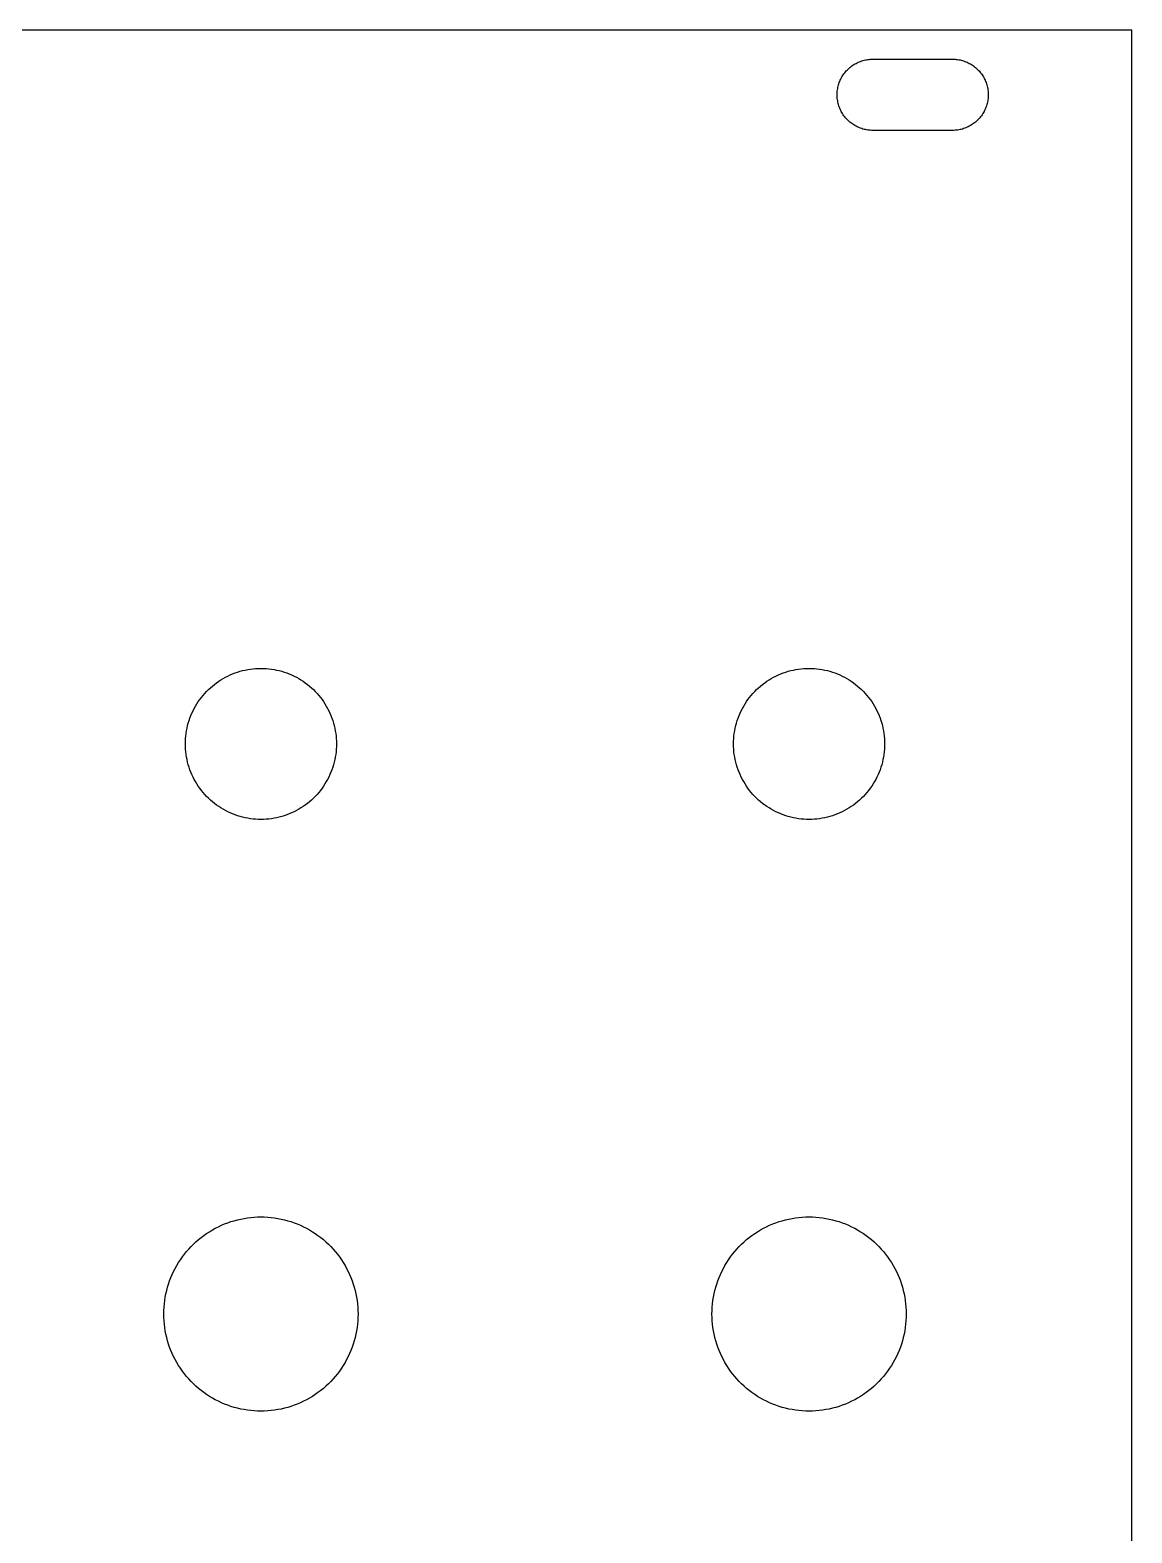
# Model space of a CAD drawing. Header units: metres. Extents: x 0 to 213, y 0 to 128.
# Drawn here: x 162.3 to 213.4, y 58.9 to 128.5 of the extents above; entities that cross this region are included whole.
import ezdxf

# ---------------------------------------------------------------- set-up
doc = ezdxf.new("R2010")
doc.units = ezdxf.units.M

msp = doc.modelspace()

# ---------------------------------------------------------------- linework, layer by layer
for p, q in [((213.36, 128.5), (0, 128.5)), ((213.36, 0), (213.36, 128.5)), ((200.246, 126.726), (200.289, 126.764)), ((200.289, 126.764), (200.334, 126.8)), ((200.334, 126.8), (200.38, 126.835)), ((200.38, 126.835), (200.427, 126.868)), ((200.427, 126.868), (200.476, 126.899)), ((200.476, 126.899), (200.525, 126.929)), ((200.525, 126.929), (200.575, 126.957)), ((200.575, 126.957), (200.627, 126.983)), ((200.627, 126.983), (200.679, 127.007)), ((200.679, 127.007), (200.732, 127.03)), ((200.732, 127.03), (200.786, 127.05)), ((200.786, 127.05), (200.84, 127.069)), ((200.84, 127.069), (200.895, 127.086)), ((200.895, 127.086), (200.951, 127.101)), ((200.951, 127.101), (201.007, 127.114)), ((201.007, 127.114), (201.063, 127.125)), ((201.063, 127.125), (201.12, 127.134)), ((201.12, 127.134), (201.178, 127.141)), ((201.178, 127.141), (201.235, 127.146)), ((201.235, 127.146), (201.292, 127.149)), ((201.292, 127.149), (201.35, 127.15)), ((201.35, 127.15), (205.05, 127.15)), ((205.05, 127.15), (205.108, 127.149)), ((205.108, 127.149), (205.165, 127.146)), ((205.165, 127.146), (205.222, 127.141)), ((205.222, 127.141), (205.28, 127.134)), ((205.28, 127.134), (205.337, 127.125)), ((205.337, 127.125), (205.393, 127.114)), ((205.393, 127.114), (205.449, 127.101)), ((205.449, 127.101), (205.505, 127.086)), ((205.505, 127.086), (205.56, 127.069)), ((205.56, 127.069), (205.614, 127.05)), ((205.614, 127.05), (205.668, 127.03)), ((205.668, 127.03), (205.721, 127.007)), ((205.721, 127.007), (205.773, 126.983)), ((205.773, 126.983), (205.825, 126.957)), ((205.825, 126.957), (205.875, 126.929)), ((205.875, 126.929), (205.924, 126.899)), ((205.924, 126.899), (205.973, 126.868)), ((205.973, 126.868), (206.02, 126.835)), ((206.02, 126.835), (206.066, 126.8)), ((206.066, 126.8), (206.111, 126.764)), ((206.111, 126.764), (206.154, 126.726)), ((199.781, 126.01), (199.8, 126.064)), ((199.8, 126.064), (199.82, 126.118)), ((199.82, 126.118), (199.843, 126.171)), ((199.843, 126.171), (199.867, 126.223)), ((199.867, 126.223), (199.893, 126.275)), ((199.893, 126.275), (199.921, 126.325)), ((199.921, 126.325), (199.951, 126.374)), ((199.951, 126.374), (199.982, 126.423)), ((199.982, 126.423), (200.015, 126.47)), ((200.015, 126.47), (200.05, 126.516)), ((200.05, 126.516), (200.086, 126.561)), ((200.086, 126.561), (200.124, 126.604)), ((200.124, 126.604), (200.163, 126.646)), ((200.163, 126.646), (200.204, 126.687)), ((200.204, 126.687), (200.246, 126.726)), ((206.154, 126.726), (206.196, 126.687)), ((206.196, 126.687), (206.237, 126.646)), ((206.237, 126.646), (206.276, 126.604)), ((206.276, 126.604), (206.314, 126.561)), ((206.314, 126.561), (206.35, 126.516)), ((206.35, 126.516), (206.385, 126.47)), ((206.385, 126.47), (206.418, 126.423)), ((206.418, 126.423), (206.449, 126.374)), ((206.449, 126.374), (206.479, 126.325)), ((206.479, 126.325), (206.507, 126.275)), ((206.507, 126.275), (206.533, 126.223)), ((206.533, 126.223), (206.557, 126.171)), ((206.557, 126.171), (206.58, 126.118)), ((206.58, 126.118), (206.6, 126.064)), ((206.6, 126.064), (206.619, 126.01)), ((199.7, 125.5), (199.701, 125.558)), ((199.701, 125.442), (199.7, 125.5)), ((199.701, 125.558), (199.704, 125.615)), ((199.704, 125.385), (199.701, 125.442)), ((199.704, 125.615), (199.709, 125.672)), ((199.709, 125.328), (199.704, 125.385)), ((199.709, 125.672), (199.716, 125.73)), ((199.716, 125.73), (199.725, 125.787)), ((199.725, 125.787), (199.736, 125.843)), ((199.736, 125.843), (199.749, 125.899)), ((199.749, 125.899), (199.764, 125.955)), ((199.764, 125.955), (199.781, 126.01)), ((206.619, 126.01), (206.636, 125.955)), ((206.636, 125.955), (206.651, 125.899)), ((206.651, 125.899), (206.664, 125.843)), ((206.664, 125.843), (206.675, 125.787)), ((206.675, 125.787), (206.684, 125.73)), ((206.684, 125.73), (206.691, 125.672)), ((206.691, 125.672), (206.696, 125.615)), ((206.696, 125.385), (206.691, 125.328)), ((206.696, 125.615), (206.699, 125.558)), ((206.699, 125.442), (206.696, 125.385)), ((206.699, 125.558), (206.7, 125.5)), ((206.7, 125.5), (206.699, 125.442)), ((199.716, 125.27), (199.709, 125.328)), ((199.725, 125.213), (199.716, 125.27)), ((199.736, 125.157), (199.725, 125.213)), ((199.749, 125.101), (199.736, 125.157)), ((199.764, 125.045), (199.749, 125.101)), ((199.781, 124.99), (199.764, 125.045)), ((199.8, 124.936), (199.781, 124.99)), ((199.82, 124.882), (199.8, 124.936)), ((199.843, 124.829), (199.82, 124.882)), ((199.867, 124.777), (199.843, 124.829)), ((199.893, 124.725), (199.867, 124.777)), ((199.921, 124.675), (199.893, 124.725)), ((199.951, 124.626), (199.921, 124.675)), ((206.479, 124.675), (206.449, 124.626)), ((206.507, 124.725), (206.479, 124.675)), ((206.533, 124.777), (206.507, 124.725)), ((206.557, 124.829), (206.533, 124.777)), ((206.58, 124.882), (206.557, 124.829)), ((206.6, 124.936), (206.58, 124.882)), ((206.619, 124.99), (206.6, 124.936)), ((206.636, 125.045), (206.619, 124.99)), ((206.651, 125.101), (206.636, 125.045)), ((206.664, 125.157), (206.651, 125.101)), ((206.675, 125.213), (206.664, 125.157)), ((206.684, 125.27), (206.675, 125.213)), ((206.691, 125.328), (206.684, 125.27)), ((199.982, 124.577), (199.951, 124.626)), ((200.015, 124.53), (199.982, 124.577)), ((200.05, 124.484), (200.015, 124.53)), ((200.086, 124.439), (200.05, 124.484)), ((200.124, 124.396), (200.086, 124.439)), ((200.163, 124.354), (200.124, 124.396)), ((200.204, 124.313), (200.163, 124.354)), ((200.246, 124.274), (200.204, 124.313)), ((200.289, 124.236), (200.246, 124.274)), ((200.334, 124.2), (200.289, 124.236)), ((200.38, 124.165), (200.334, 124.2)), ((200.427, 124.132), (200.38, 124.165)), ((200.476, 124.101), (200.427, 124.132)), ((200.525, 124.071), (200.476, 124.101)), ((200.575, 124.043), (200.525, 124.071)), ((200.627, 124.017), (200.575, 124.043)), ((200.679, 123.993), (200.627, 124.017)), ((200.732, 123.97), (200.679, 123.993)), ((200.786, 123.95), (200.732, 123.97)), ((205.668, 123.97), (205.614, 123.95)), ((205.721, 123.993), (205.668, 123.97)), ((205.773, 124.017), (205.721, 123.993)), ((205.825, 124.043), (205.773, 124.017)), ((205.875, 124.071), (205.825, 124.043)), ((205.924, 124.101), (205.875, 124.071)), ((205.973, 124.132), (205.924, 124.101)), ((206.02, 124.165), (205.973, 124.132)), ((206.066, 124.2), (206.02, 124.165)), ((206.111, 124.236), (206.066, 124.2)), ((206.154, 124.274), (206.111, 124.236)), ((206.196, 124.313), (206.154, 124.274)), ((206.237, 124.354), (206.196, 124.313)), ((206.276, 124.396), (206.237, 124.354)), ((206.314, 124.439), (206.276, 124.396)), ((206.35, 124.484), (206.314, 124.439)), ((206.385, 124.53), (206.35, 124.484)), ((206.418, 124.577), (206.385, 124.53)), ((206.449, 124.626), (206.418, 124.577)), ((200.84, 123.931), (200.786, 123.95)), ((200.895, 123.914), (200.84, 123.931)), ((200.951, 123.899), (200.895, 123.914)), ((201.007, 123.886), (200.951, 123.899)), ((201.063, 123.875), (201.007, 123.886)), ((201.12, 123.866), (201.063, 123.875)), ((201.178, 123.859), (201.12, 123.866)), ((201.235, 123.854), (201.178, 123.859)), ((201.292, 123.851), (201.235, 123.854)), ((201.35, 123.85), (201.292, 123.851)), ((205.05, 123.85), (201.35, 123.85)), ((205.108, 123.851), (205.05, 123.85)), ((205.165, 123.854), (205.108, 123.851)), ((205.222, 123.859), (205.165, 123.854)), ((205.28, 123.866), (205.222, 123.859)), ((205.337, 123.875), (205.28, 123.866)), ((205.393, 123.886), (205.337, 123.875)), ((205.449, 123.899), (205.393, 123.886)), ((205.505, 123.914), (205.449, 123.899)), ((205.56, 123.931), (205.505, 123.914)), ((205.614, 123.95), (205.56, 123.931)), ((172.513, 98.8859), (172.634, 98.9008)), ((172.634, 98.9008), (172.756, 98.9115)), ((172.756, 98.9115), (172.878, 98.9179)), ((172.878, 98.9179), (173, 98.92)), ((173, 98.92), (173.122, 98.9179)), ((173.122, 98.9179), (173.244, 98.9115)), ((173.244, 98.9115), (173.366, 98.9008)), ((173.366, 98.9008), (173.487, 98.8859)), ((197.913, 98.8859), (198.034, 98.9008)), ((198.034, 98.9008), (198.156, 98.9115)), ((198.156, 98.9115), (198.278, 98.9179)), ((198.278, 98.9179), (198.4, 98.92)), ((198.4, 98.92), (198.522, 98.9179)), ((198.522, 98.9179), (198.644, 98.9115)), ((198.644, 98.9115), (198.766, 98.9008)), ((198.766, 98.9008), (198.887, 98.8859)), ((170.845, 98.178), (170.943, 98.2516)), ((170.943, 98.2516), (171.043, 98.3216)), ((171.043, 98.3216), (171.145, 98.3882)), ((171.145, 98.3882), (171.25, 98.4511)), ((171.25, 98.4511), (171.357, 98.5103)), ((171.357, 98.5103), (171.466, 98.5658)), ((171.466, 98.5658), (171.576, 98.6174)), ((171.576, 98.6174), (171.689, 98.6651)), ((171.689, 98.6651), (171.803, 98.7089)), ((171.803, 98.7089), (171.918, 98.7487)), ((171.918, 98.7487), (172.035, 98.7844)), ((172.035, 98.7844), (172.153, 98.816)), ((172.153, 98.816), (172.272, 98.8435)), ((172.272, 98.8435), (172.392, 98.8668)), ((172.392, 98.8668), (172.513, 98.8859)), ((173.487, 98.8859), (173.608, 98.8668)), ((173.608, 98.8668), (173.728, 98.8435)), ((173.728, 98.8435), (173.847, 98.816)), ((173.847, 98.816), (173.965, 98.7844)), ((173.965, 98.7844), (174.082, 98.7487)), ((174.082, 98.7487), (174.197, 98.7089)), ((174.197, 98.7089), (174.311, 98.6651)), ((174.311, 98.6651), (174.424, 98.6174)), ((174.424, 98.6174), (174.534, 98.5658)), ((174.534, 98.5658), (174.643, 98.5103)), ((174.643, 98.5103), (174.75, 98.4511)), ((174.75, 98.4511), (174.855, 98.3882)), ((174.855, 98.3882), (174.957, 98.3216)), ((174.957, 98.3216), (175.057, 98.2516)), ((175.057, 98.2516), (175.155, 98.178)), ((196.245, 98.178), (196.343, 98.2516)), ((196.343, 98.2516), (196.443, 98.3216)), ((196.443, 98.3216), (196.545, 98.3882)), ((196.545, 98.3882), (196.65, 98.4511)), ((196.65, 98.4511), (196.757, 98.5103)), ((196.757, 98.5103), (196.866, 98.5658)), ((196.866, 98.5658), (196.976, 98.6174)), ((196.976, 98.6174), (197.089, 98.6651)), ((197.089, 98.6651), (197.203, 98.7089)), ((197.203, 98.7089), (197.318, 98.7487)), ((197.318, 98.7487), (197.435, 98.7844)), ((197.435, 98.7844), (197.553, 98.816)), ((197.553, 98.816), (197.672, 98.8435)), ((197.672, 98.8435), (197.792, 98.8668)), ((197.792, 98.8668), (197.913, 98.8859)), ((198.887, 98.8859), (199.008, 98.8668)), ((199.008, 98.8668), (199.128, 98.8435)), ((199.128, 98.8435), (199.247, 98.816)), ((199.247, 98.816), (199.365, 98.7844)), ((199.365, 98.7844), (199.482, 98.7487)), ((199.482, 98.7487), (199.597, 98.7089)), ((199.597, 98.7089), (199.711, 98.6651)), ((199.711, 98.6651), (199.824, 98.6174)), ((199.824, 98.6174), (199.934, 98.5658)), ((199.934, 98.5658), (200.043, 98.5103)), ((200.043, 98.5103), (200.15, 98.4511)), ((200.15, 98.4511), (200.255, 98.3882)), ((200.255, 98.3882), (200.357, 98.3216)), ((200.357, 98.3216), (200.457, 98.2516)), ((200.457, 98.2516), (200.555, 98.178)), ((170.168, 97.4772), (170.242, 97.5748)), ((170.242, 97.5748), (170.319, 97.6698)), ((170.319, 97.6698), (170.399, 97.7619)), ((170.399, 97.7619), (170.482, 97.8513)), ((170.482, 97.8513), (170.569, 97.9377)), ((170.569, 97.9377), (170.658, 98.021)), ((170.658, 98.021), (170.75, 98.1012)), ((170.75, 98.1012), (170.845, 98.178)), ((175.155, 98.178), (175.25, 98.1012)), ((175.25, 98.1012), (175.342, 98.021)), ((175.342, 98.021), (175.431, 97.9377)), ((175.431, 97.9377), (175.518, 97.8513)), ((175.518, 97.8513), (175.601, 97.7619)), ((175.601, 97.7619), (175.681, 97.6698)), ((175.681, 97.6698), (175.758, 97.5748)), ((175.758, 97.5748), (175.832, 97.4772)), ((195.568, 97.4772), (195.642, 97.5748)), ((195.642, 97.5748), (195.719, 97.6698)), ((195.719, 97.6698), (195.799, 97.7619)), ((195.799, 97.7619), (195.882, 97.8513)), ((195.882, 97.8513), (195.969, 97.9377)), ((195.969, 97.9377), (196.058, 98.021)), ((196.058, 98.021), (196.15, 98.1012)), ((196.15, 98.1012), (196.245, 98.178)), ((200.555, 98.178), (200.65, 98.1012)), ((200.65, 98.1012), (200.742, 98.021)), ((200.742, 98.021), (200.831, 97.9377)), ((200.831, 97.9377), (200.918, 97.8513)), ((200.918, 97.8513), (201.001, 97.7619)), ((201.001, 97.7619), (201.081, 97.6698)), ((201.081, 97.6698), (201.158, 97.5748)), ((201.158, 97.5748), (201.232, 97.4772)), ((169.755, 96.7311), (169.803, 96.8436)), ((169.803, 96.8436), (169.854, 96.9543)), ((169.854, 96.9543), (169.91, 97.0631)), ((169.91, 97.0631), (169.969, 97.17)), ((169.969, 97.17), (170.032, 97.2747)), ((170.032, 97.2747), (170.098, 97.3772)), ((170.098, 97.3772), (170.168, 97.4772)), ((175.832, 97.4772), (175.902, 97.3772)), ((175.902, 97.3772), (175.968, 97.2747)), ((175.968, 97.2747), (176.031, 97.17)), ((176.031, 97.17), (176.09, 97.0631)), ((176.09, 97.0631), (176.146, 96.9543)), ((176.146, 96.9543), (176.197, 96.8436)), ((176.197, 96.8436), (176.245, 96.7311)), ((195.155, 96.7311), (195.203, 96.8436)), ((195.203, 96.8436), (195.254, 96.9543)), ((195.254, 96.9543), (195.31, 97.0631)), ((195.31, 97.0631), (195.369, 97.17)), ((195.369, 97.17), (195.432, 97.2747)), ((195.432, 97.2747), (195.498, 97.3772)), ((195.498, 97.3772), (195.568, 97.4772)), ((201.232, 97.4772), (201.302, 97.3772)), ((201.302, 97.3772), (201.368, 97.2747)), ((201.368, 97.2747), (201.431, 97.17)), ((201.431, 97.17), (201.49, 97.0631)), ((201.49, 97.0631), (201.546, 96.9543)), ((201.546, 96.9543), (201.597, 96.8436)), ((201.597, 96.8436), (201.645, 96.7311)), ((169.553, 96.0278), (169.576, 96.1477)), ((169.576, 96.1477), (169.604, 96.2667)), ((169.604, 96.2667), (169.636, 96.3847)), ((169.636, 96.3847), (169.671, 96.5016)), ((169.671, 96.5016), (169.711, 96.6171)), ((169.711, 96.6171), (169.755, 96.7311)), ((176.245, 96.7311), (176.289, 96.6171)), ((176.289, 96.6171), (176.329, 96.5016)), ((176.329, 96.5016), (176.364, 96.3847)), ((176.364, 96.3847), (176.396, 96.2667)), ((176.396, 96.2667), (176.424, 96.1477)), ((176.424, 96.1477), (176.447, 96.0278)), ((194.953, 96.0278), (194.976, 96.1477)), ((194.976, 96.1477), (195.004, 96.2667)), ((195.004, 96.2667), (195.036, 96.3847)), ((195.036, 96.3847), (195.071, 96.5016)), ((195.071, 96.5016), (195.111, 96.6171)), ((195.111, 96.6171), (195.155, 96.7311)), ((201.645, 96.7311), (201.689, 96.6171)), ((201.689, 96.6171), (201.729, 96.5016)), ((201.729, 96.5016), (201.764, 96.3847)), ((201.764, 96.3847), (201.796, 96.2667)), ((201.796, 96.2667), (201.824, 96.1477)), ((201.824, 96.1477), (201.847, 96.0278)), ((169.5, 95.42), (169.502, 95.5421)), ((169.502, 95.2979), (169.5, 95.42)), ((169.502, 95.5421), (169.509, 95.6641)), ((169.509, 95.6641), (169.519, 95.7858)), ((169.519, 95.7858), (169.534, 95.9071)), ((169.534, 95.9071), (169.553, 96.0278)), ((176.447, 96.0278), (176.466, 95.9071)), ((176.466, 95.9071), (176.481, 95.7858)), ((176.481, 95.7858), (176.491, 95.6641)), ((176.491, 95.6641), (176.498, 95.5421)), ((176.498, 95.5421), (176.5, 95.42)), ((176.5, 95.42), (176.498, 95.2979)), ((194.9, 95.42), (194.902, 95.5421)), ((194.902, 95.2979), (194.9, 95.42)), ((194.902, 95.5421), (194.909, 95.6641)), ((194.909, 95.6641), (194.919, 95.7858)), ((194.919, 95.7858), (194.934, 95.9071)), ((194.934, 95.9071), (194.953, 96.0278)), ((201.847, 96.0278), (201.866, 95.9071)), ((201.866, 95.9071), (201.881, 95.7858)), ((201.881, 95.7858), (201.891, 95.6641)), ((201.891, 95.6641), (201.898, 95.5421)), ((201.898, 95.5421), (201.9, 95.42)), ((201.9, 95.42), (201.898, 95.2979)), ((169.509, 95.1758), (169.502, 95.2979)), ((169.519, 95.0542), (169.509, 95.1758)), ((169.534, 94.9329), (169.519, 95.0542)), ((169.553, 94.8122), (169.534, 94.9329)), ((169.576, 94.6923), (169.553, 94.8122)), ((176.447, 94.8122), (176.424, 94.6923)), ((176.466, 94.9329), (176.447, 94.8122)), ((176.481, 95.0542), (176.466, 94.9329)), ((176.491, 95.1758), (176.481, 95.0542)), ((176.498, 95.2979), (176.491, 95.1758)), ((194.909, 95.1758), (194.902, 95.2979)), ((194.919, 95.0542), (194.909, 95.1758)), ((194.934, 94.9329), (194.919, 95.0542)), ((194.953, 94.8122), (194.934, 94.9329)), ((194.976, 94.6923), (194.953, 94.8122)), ((201.847, 94.8122), (201.824, 94.6923)), ((201.866, 94.9329), (201.847, 94.8122)), ((201.881, 95.0542), (201.866, 94.9329)), ((201.891, 95.1758), (201.881, 95.0542)), ((201.898, 95.2979), (201.891, 95.1758)), ((169.604, 94.5733), (169.576, 94.6923)), ((169.636, 94.4553), (169.604, 94.5733)), ((169.671, 94.3384), (169.636, 94.4553)), ((169.711, 94.2229), (169.671, 94.3384)), ((169.755, 94.1089), (169.711, 94.2229)), ((169.803, 93.9964), (169.755, 94.1089)), ((176.245, 94.1089), (176.197, 93.9964)), ((176.289, 94.2229), (176.245, 94.1089)), ((176.329, 94.3384), (176.289, 94.2229)), ((176.364, 94.4553), (176.329, 94.3384)), ((176.396, 94.5733), (176.364, 94.4553)), ((176.424, 94.6923), (176.396, 94.5733)), ((195.004, 94.5733), (194.976, 94.6923)), ((195.036, 94.4553), (195.004, 94.5733)), ((195.071, 94.3384), (195.036, 94.4553)), ((195.111, 94.2229), (195.071, 94.3384)), ((195.155, 94.1089), (195.111, 94.2229)), ((195.203, 93.9964), (195.155, 94.1089)), ((201.645, 94.1089), (201.597, 93.9964)), ((201.689, 94.2229), (201.645, 94.1089)), ((201.729, 94.3384), (201.689, 94.2229)), ((201.764, 94.4553), (201.729, 94.3384)), ((201.796, 94.5733), (201.764, 94.4553)), ((201.824, 94.6923), (201.796, 94.5733)), ((169.854, 93.8857), (169.803, 93.9964)), ((169.91, 93.7768), (169.854, 93.8857)), ((169.969, 93.67), (169.91, 93.7768)), ((170.032, 93.5653), (169.969, 93.67)), ((170.098, 93.4628), (170.032, 93.5653)), ((170.168, 93.3627), (170.098, 93.4628)), ((170.242, 93.2652), (170.168, 93.3627)), ((175.832, 93.3627), (175.758, 93.2652)), ((175.902, 93.4628), (175.832, 93.3627)), ((175.968, 93.5653), (175.902, 93.4628)), ((176.031, 93.67), (175.968, 93.5653)), ((176.09, 93.7768), (176.031, 93.67)), ((176.146, 93.8857), (176.09, 93.7768)), ((176.197, 93.9964), (176.146, 93.8857)), ((195.254, 93.8857), (195.203, 93.9964)), ((195.31, 93.7768), (195.254, 93.8857)), ((195.369, 93.67), (195.31, 93.7768)), ((195.432, 93.5653), (195.369, 93.67)), ((195.498, 93.4628), (195.432, 93.5653)), ((195.568, 93.3627), (195.498, 93.4628)), ((195.642, 93.2652), (195.568, 93.3627)), ((201.232, 93.3627), (201.158, 93.2652)), ((201.302, 93.4628), (201.232, 93.3627)), ((201.368, 93.5653), (201.302, 93.4628)), ((201.431, 93.67), (201.368, 93.5653)), ((201.49, 93.7768), (201.431, 93.67)), ((201.546, 93.8857), (201.49, 93.7768)), ((201.597, 93.9964), (201.546, 93.8857)), ((170.319, 93.1702), (170.242, 93.2652)), ((170.399, 93.078), (170.319, 93.1702)), ((170.482, 92.9887), (170.399, 93.078)), ((170.569, 92.9023), (170.482, 92.9887)), ((170.658, 92.819), (170.569, 92.9023)), ((170.75, 92.7388), (170.658, 92.819)), ((170.845, 92.662), (170.75, 92.7388)), ((170.943, 92.5884), (170.845, 92.662)), ((175.155, 92.662), (175.057, 92.5884)), ((175.25, 92.7388), (175.155, 92.662)), ((175.342, 92.819), (175.25, 92.7388)), ((175.431, 92.9023), (175.342, 92.819)), ((175.518, 92.9887), (175.431, 92.9023)), ((175.601, 93.078), (175.518, 92.9887)), ((175.681, 93.1702), (175.601, 93.078)), ((175.758, 93.2652), (175.681, 93.1702)), ((195.719, 93.1702), (195.642, 93.2652)), ((195.799, 93.078), (195.719, 93.1702)), ((195.882, 92.9887), (195.799, 93.078)), ((195.969, 92.9023), (195.882, 92.9887)), ((196.058, 92.819), (195.969, 92.9023)), ((196.15, 92.7388), (196.058, 92.819)), ((196.245, 92.662), (196.15, 92.7388)), ((196.343, 92.5884), (196.245, 92.662)), ((200.555, 92.662), (200.457, 92.5884)), ((200.65, 92.7388), (200.555, 92.662)), ((200.742, 92.819), (200.65, 92.7388)), ((200.831, 92.9023), (200.742, 92.819)), ((200.918, 92.9887), (200.831, 92.9023)), ((201.001, 93.078), (200.918, 92.9887)), ((201.081, 93.1702), (201.001, 93.078)), ((201.158, 93.2652), (201.081, 93.1702)), ((171.043, 92.5184), (170.943, 92.5884)), ((171.145, 92.4518), (171.043, 92.5184)), ((171.25, 92.3889), (171.145, 92.4518)), ((171.357, 92.3297), (171.25, 92.3889)), ((171.466, 92.2742), (171.357, 92.3297)), ((171.576, 92.2226), (171.466, 92.2742)), ((171.689, 92.1749), (171.576, 92.2226)), ((171.803, 92.1311), (171.689, 92.1749)), ((171.918, 92.0913), (171.803, 92.1311)), ((172.035, 92.0556), (171.918, 92.0913)), ((172.153, 92.024), (172.035, 92.0556)), ((172.272, 91.9965), (172.153, 92.024)), ((172.392, 91.9732), (172.272, 91.9965)), ((172.513, 91.9541), (172.392, 91.9732)), ((172.634, 91.9392), (172.513, 91.9541)), ((172.756, 91.9285), (172.634, 91.9392)), ((173.366, 91.9392), (173.244, 91.9285)), ((173.487, 91.9541), (173.366, 91.9392)), ((173.608, 91.9732), (173.487, 91.9541)), ((173.728, 91.9965), (173.608, 91.9732)), ((173.847, 92.024), (173.728, 91.9965)), ((173.965, 92.0556), (173.847, 92.024)), ((174.082, 92.0913), (173.965, 92.0556)), ((174.197, 92.1311), (174.082, 92.0913)), ((174.311, 92.1749), (174.197, 92.1311)), ((174.424, 92.2226), (174.311, 92.1749)), ((174.534, 92.2742), (174.424, 92.2226)), ((174.643, 92.3297), (174.534, 92.2742)), ((174.75, 92.3889), (174.643, 92.3297)), ((174.855, 92.4518), (174.75, 92.3889)), ((174.957, 92.5184), (174.855, 92.4518)), ((175.057, 92.5884), (174.957, 92.5184)), ((196.443, 92.5184), (196.343, 92.5884)), ((196.545, 92.4518), (196.443, 92.5184)), ((196.65, 92.3889), (196.545, 92.4518)), ((196.757, 92.3297), (196.65, 92.3889)), ((196.866, 92.2742), (196.757, 92.3297)), ((196.976, 92.2226), (196.866, 92.2742)), ((197.089, 92.1749), (196.976, 92.2226)), ((197.203, 92.1311), (197.089, 92.1749)), ((197.318, 92.0913), (197.203, 92.1311)), ((197.435, 92.0556), (197.318, 92.0913)), ((197.553, 92.024), (197.435, 92.0556)), ((197.672, 91.9965), (197.553, 92.024)), ((197.792, 91.9732), (197.672, 91.9965)), ((197.913, 91.9541), (197.792, 91.9732)), ((198.034, 91.9392), (197.913, 91.9541)), ((198.156, 91.9285), (198.034, 91.9392)), ((198.766, 91.9392), (198.644, 91.9285)), ((198.887, 91.9541), (198.766, 91.9392)), ((199.008, 91.9732), (198.887, 91.9541)), ((199.128, 91.9965), (199.008, 91.9732)), ((199.247, 92.024), (199.128, 91.9965)), ((199.365, 92.0556), (199.247, 92.024)), ((199.482, 92.0913), (199.365, 92.0556)), ((199.597, 92.1311), (199.482, 92.0913)), ((199.711, 92.1749), (199.597, 92.1311)), ((199.824, 92.2226), (199.711, 92.1749)), ((199.934, 92.2742), (199.824, 92.2226)), ((200.043, 92.3297), (199.934, 92.2742)), ((200.15, 92.3889), (200.043, 92.3297)), ((200.255, 92.4518), (200.15, 92.3889)), ((200.357, 92.5184), (200.255, 92.4518)), ((200.457, 92.5884), (200.357, 92.5184)), ((172.878, 91.9221), (172.756, 91.9285)), ((173, 91.92), (172.878, 91.9221)), ((173.122, 91.9221), (173, 91.92)), ((173.244, 91.9285), (173.122, 91.9221)), ((198.278, 91.9221), (198.156, 91.9285)), ((198.4, 91.92), (198.278, 91.9221)), ((198.522, 91.9221), (198.4, 91.92)), ((198.644, 91.9285), (198.522, 91.9221)), ((171.17, 73.1109), (171.314, 73.1723)), ((171.314, 73.1723), (171.461, 73.2286)), ((171.461, 73.2286), (171.609, 73.2798)), ((171.609, 73.2798), (171.76, 73.3257)), ((171.76, 73.3257), (171.911, 73.3663)), ((171.911, 73.3663), (172.064, 73.4017)), ((172.064, 73.4017), (172.219, 73.4316)), ((172.219, 73.4316), (172.374, 73.4562)), ((172.374, 73.4562), (172.53, 73.4753)), ((172.53, 73.4753), (172.686, 73.489)), ((172.686, 73.489), (172.843, 73.4973)), ((172.843, 73.4973), (173, 73.5)), ((173, 73.5), (173.157, 73.4973)), ((173.157, 73.4973), (173.314, 73.489)), ((173.314, 73.489), (173.47, 73.4753)), ((173.47, 73.4753), (173.626, 73.4562)), ((173.626, 73.4562), (173.781, 73.4316)), ((173.781, 73.4316), (173.936, 73.4017)), ((173.936, 73.4017), (174.089, 73.3663)), ((174.089, 73.3663), (174.24, 73.3257)), ((174.24, 73.3257), (174.391, 73.2798)), ((174.391, 73.2798), (174.539, 73.2286)), ((174.539, 73.2286), (174.686, 73.1723)), ((174.686, 73.1723), (174.83, 73.1109)), ((196.57, 73.1109), (196.714, 73.1723)), ((196.714, 73.1723), (196.861, 73.2286)), ((196.861, 73.2286), (197.009, 73.2798)), ((197.009, 73.2798), (197.16, 73.3257)), ((197.16, 73.3257), (197.311, 73.3663)), ((197.311, 73.3663), (197.464, 73.4017)), ((197.464, 73.4017), (197.619, 73.4316)), ((197.619, 73.4316), (197.774, 73.4562)), ((197.774, 73.4562), (197.93, 73.4753)), ((197.93, 73.4753), (198.086, 73.489)), ((198.086, 73.489), (198.243, 73.4973)), ((198.243, 73.4973), (198.4, 73.5)), ((198.4, 73.5), (198.557, 73.4973)), ((198.557, 73.4973), (198.714, 73.489)), ((198.714, 73.489), (198.87, 73.4753)), ((198.87, 73.4753), (199.026, 73.4562)), ((199.026, 73.4562), (199.181, 73.4316)), ((199.181, 73.4316), (199.336, 73.4017)), ((199.336, 73.4017), (199.489, 73.3663)), ((199.489, 73.3663), (199.64, 73.3257)), ((199.64, 73.3257), (199.791, 73.2798)), ((199.791, 73.2798), (199.939, 73.2286)), ((199.939, 73.2286), (200.086, 73.1723)), ((200.086, 73.1723), (200.23, 73.1109)), ((169.989, 72.3441), (170.107, 72.4472)), ((170.107, 72.4472), (170.23, 72.5461)), ((170.23, 72.5461), (170.355, 72.6406)), ((170.355, 72.6406), (170.484, 72.7307)), ((170.484, 72.7307), (170.615, 72.8162)), ((170.615, 72.8162), (170.75, 72.8971)), ((170.75, 72.8971), (170.887, 72.9733)), ((170.887, 72.9733), (171.027, 73.0446)), ((171.027, 73.0446), (171.17, 73.1109)), ((174.83, 73.1109), (174.973, 73.0446)), ((174.973, 73.0446), (175.113, 72.9733)), ((175.113, 72.9733), (175.25, 72.8971)), ((175.25, 72.8971), (175.385, 72.8162)), ((175.385, 72.8162), (175.516, 72.7307)), ((175.516, 72.7307), (175.645, 72.6406)), ((175.645, 72.6406), (175.77, 72.5461)), ((175.77, 72.5461), (175.893, 72.4472)), ((175.893, 72.4472), (176.011, 72.3441)), ((195.389, 72.3441), (195.507, 72.4472)), ((195.507, 72.4472), (195.63, 72.5461)), ((195.63, 72.5461), (195.755, 72.6406)), ((195.755, 72.6406), (195.884, 72.7307)), ((195.884, 72.7307), (196.015, 72.8162)), ((196.015, 72.8162), (196.15, 72.8971)), ((196.15, 72.8971), (196.287, 72.9733)), ((196.287, 72.9733), (196.427, 73.0446)), ((196.427, 73.0446), (196.57, 73.1109)), ((200.23, 73.1109), (200.373, 73.0446)), ((200.373, 73.0446), (200.513, 72.9733)), ((200.513, 72.9733), (200.65, 72.8971)), ((200.65, 72.8971), (200.785, 72.8162)), ((200.785, 72.8162), (200.916, 72.7307)), ((200.916, 72.7307), (201.045, 72.6406)), ((201.045, 72.6406), (201.17, 72.5461)), ((201.17, 72.5461), (201.293, 72.4472)), ((201.293, 72.4472), (201.411, 72.3441)), ((169.359, 71.645), (169.454, 71.7705)), ((169.454, 71.7705), (169.553, 71.8925)), ((169.553, 71.8925), (169.656, 72.0111)), ((169.656, 72.0111), (169.763, 72.126)), ((169.763, 72.126), (169.874, 72.237)), ((169.874, 72.237), (169.989, 72.3441)), ((176.011, 72.3441), (176.126, 72.237)), ((176.126, 72.237), (176.237, 72.126)), ((176.237, 72.126), (176.344, 72.0111)), ((176.344, 72.0111), (176.447, 71.8925)), ((176.447, 71.8925), (176.546, 71.7705)), ((176.546, 71.7705), (176.641, 71.645)), ((194.759, 71.645), (194.854, 71.7705)), ((194.854, 71.7705), (194.953, 71.8925)), ((194.953, 71.8925), (195.056, 72.0111)), ((195.056, 72.0111), (195.163, 72.126)), ((195.163, 72.126), (195.274, 72.237)), ((195.274, 72.237), (195.389, 72.3441)), ((201.411, 72.3441), (201.526, 72.237)), ((201.526, 72.237), (201.637, 72.126)), ((201.637, 72.126), (201.744, 72.0111)), ((201.744, 72.0111), (201.847, 71.8925)), ((201.847, 71.8925), (201.946, 71.7705)), ((201.946, 71.7705), (202.041, 71.645)), ((168.955, 70.9727), (169.027, 71.1126)), ((169.027, 71.1126), (169.103, 71.25)), ((169.103, 71.25), (169.184, 71.3846)), ((169.184, 71.3846), (169.269, 71.5164)), ((169.269, 71.5164), (169.359, 71.645)), ((176.641, 71.645), (176.731, 71.5164)), ((176.731, 71.5164), (176.816, 71.3846)), ((176.816, 71.3846), (176.897, 71.25)), ((176.897, 71.25), (176.973, 71.1126)), ((176.973, 71.1126), (177.045, 70.9727)), ((194.355, 70.9727), (194.427, 71.1126)), ((194.427, 71.1126), (194.503, 71.25)), ((194.503, 71.25), (194.584, 71.3846)), ((194.584, 71.3846), (194.669, 71.5164)), ((194.669, 71.5164), (194.759, 71.645)), ((202.041, 71.645), (202.131, 71.5164)), ((202.131, 71.5164), (202.216, 71.3846)), ((202.216, 71.3846), (202.297, 71.25)), ((202.297, 71.25), (202.373, 71.1126)), ((202.373, 71.1126), (202.445, 70.9727)), ((168.674, 70.2404), (168.72, 70.3906)), ((168.72, 70.3906), (168.771, 70.5391)), ((168.771, 70.5391), (168.828, 70.6857)), ((168.828, 70.6857), (168.889, 70.8303)), ((168.889, 70.8303), (168.955, 70.9727)), ((177.045, 70.9727), (177.111, 70.8303)), ((177.111, 70.8303), (177.172, 70.6857)), ((177.172, 70.6857), (177.229, 70.5391)), ((177.229, 70.5391), (177.28, 70.3906)), ((177.28, 70.3906), (177.326, 70.2404)), ((194.074, 70.2404), (194.12, 70.3906)), ((194.12, 70.3906), (194.171, 70.5391)), ((194.171, 70.5391), (194.228, 70.6857)), ((194.228, 70.6857), (194.289, 70.8303)), ((194.289, 70.8303), (194.355, 70.9727)), ((202.445, 70.9727), (202.511, 70.8303)), ((202.511, 70.8303), (202.572, 70.6857)), ((202.572, 70.6857), (202.629, 70.5391)), ((202.629, 70.5391), (202.68, 70.3906)), ((202.68, 70.3906), (202.726, 70.2404)), ((168.544, 69.6263), (168.568, 69.7814)), ((168.568, 69.7814), (168.598, 69.9356)), ((168.598, 69.9356), (168.634, 70.0886)), ((168.634, 70.0886), (168.674, 70.2404)), ((177.326, 70.2404), (177.366, 70.0886)), ((177.366, 70.0886), (177.402, 69.9356)), ((177.402, 69.9356), (177.432, 69.7814)), ((177.432, 69.7814), (177.456, 69.6263)), ((193.944, 69.6263), (193.968, 69.7814)), ((193.968, 69.7814), (193.998, 69.9356)), ((193.998, 69.9356), (194.034, 70.0886)), ((194.034, 70.0886), (194.074, 70.2404)), ((202.726, 70.2404), (202.766, 70.0886)), ((202.766, 70.0886), (202.802, 69.9356)), ((202.802, 69.9356), (202.832, 69.7814)), ((202.832, 69.7814), (202.856, 69.6263)), ((168.5, 69), (168.503, 69.157)), ((168.503, 68.8429), (168.5, 69)), ((168.503, 69.157), (168.511, 69.3139)), ((168.511, 69.3139), (168.525, 69.4704)), ((168.525, 69.4704), (168.544, 69.6263)), ((177.456, 69.6263), (177.475, 69.4704)), ((177.475, 69.4704), (177.489, 69.3139)), ((177.489, 69.3139), (177.497, 69.157)), ((177.497, 69.157), (177.5, 69)), ((177.5, 69), (177.497, 68.8429)), ((193.9, 69), (193.903, 69.157)), ((193.903, 68.8429), (193.9, 69)), ((193.903, 69.157), (193.911, 69.3139)), ((193.911, 69.3139), (193.925, 69.4704)), ((193.925, 69.4704), (193.944, 69.6263)), ((202.856, 69.6263), (202.875, 69.4704)), ((202.875, 69.4704), (202.889, 69.3139)), ((202.889, 69.3139), (202.897, 69.157)), ((202.897, 69.157), (202.9, 69)), ((202.9, 69), (202.897, 68.8429)), ((168.511, 68.6861), (168.503, 68.8429)), ((168.525, 68.5296), (168.511, 68.6861)), ((168.544, 68.3737), (168.525, 68.5296)), ((168.568, 68.2186), (168.544, 68.3737)), ((177.456, 68.3737), (177.432, 68.2186)), ((177.475, 68.5296), (177.456, 68.3737)), ((177.489, 68.6861), (177.475, 68.5296)), ((177.497, 68.8429), (177.489, 68.6861)), ((193.911, 68.6861), (193.903, 68.8429)), ((193.925, 68.5296), (193.911, 68.6861)), ((193.944, 68.3737), (193.925, 68.5296)), ((193.968, 68.2186), (193.944, 68.3737)), ((202.856, 68.3737), (202.832, 68.2186)), ((202.875, 68.5296), (202.856, 68.3737)), ((202.889, 68.6861), (202.875, 68.5296)), ((202.897, 68.8429), (202.889, 68.6861)), ((168.598, 68.0644), (168.568, 68.2186)), ((168.634, 67.9113), (168.598, 68.0644)), ((168.674, 67.7596), (168.634, 67.9113)), ((168.72, 67.6094), (168.674, 67.7596)), ((168.771, 67.4609), (168.72, 67.6094)), ((177.28, 67.6094), (177.229, 67.4609)), ((177.326, 67.7596), (177.28, 67.6094)), ((177.366, 67.9113), (177.326, 67.7596)), ((177.402, 68.0644), (177.366, 67.9113)), ((177.432, 68.2186), (177.402, 68.0644)), ((193.998, 68.0644), (193.968, 68.2186)), ((194.034, 67.9113), (193.998, 68.0644)), ((194.074, 67.7596), (194.034, 67.9113)), ((194.12, 67.6094), (194.074, 67.7596)), ((194.171, 67.4609), (194.12, 67.6094)), ((202.68, 67.6094), (202.629, 67.4609)), ((202.726, 67.7596), (202.68, 67.6094)), ((202.766, 67.9113), (202.726, 67.7596)), ((202.802, 68.0644), (202.766, 67.9113)), ((202.832, 68.2186), (202.802, 68.0644)), ((168.828, 67.3143), (168.771, 67.4609)), ((168.889, 67.1697), (168.828, 67.3143)), ((168.955, 67.0273), (168.889, 67.1697)), ((169.027, 66.8874), (168.955, 67.0273)), ((169.103, 66.75), (169.027, 66.8874)), ((176.973, 66.8874), (176.897, 66.75)), ((177.045, 67.0273), (176.973, 66.8874)), ((177.111, 67.1697), (177.045, 67.0273)), ((177.172, 67.3143), (177.111, 67.1697)), ((177.229, 67.4609), (177.172, 67.3143)), ((194.228, 67.3143), (194.171, 67.4609)), ((194.289, 67.1697), (194.228, 67.3143)), ((194.355, 67.0273), (194.289, 67.1697)), ((194.427, 66.8874), (194.355, 67.0273)), ((194.503, 66.75), (194.427, 66.8874)), ((202.373, 66.8874), (202.297, 66.75)), ((202.445, 67.0273), (202.373, 66.8874)), ((202.511, 67.1697), (202.445, 67.0273)), ((202.572, 67.3143), (202.511, 67.1697)), ((202.629, 67.4609), (202.572, 67.3143)), ((169.184, 66.6154), (169.103, 66.75)), ((169.269, 66.4836), (169.184, 66.6154)), ((169.359, 66.355), (169.269, 66.4836)), ((169.454, 66.2295), (169.359, 66.355)), ((169.553, 66.1075), (169.454, 66.2295)), ((176.546, 66.2295), (176.447, 66.1075)), ((176.641, 66.355), (176.546, 66.2295)), ((176.731, 66.4836), (176.641, 66.355)), ((176.816, 66.6154), (176.731, 66.4836)), ((176.897, 66.75), (176.816, 66.6154)), ((194.584, 66.6154), (194.503, 66.75)), ((194.669, 66.4836), (194.584, 66.6154)), ((194.759, 66.355), (194.669, 66.4836)), ((194.854, 66.2295), (194.759, 66.355)), ((194.953, 66.1075), (194.854, 66.2295)), ((201.946, 66.2295), (201.847, 66.1075)), ((202.041, 66.355), (201.946, 66.2295)), ((202.131, 66.4836), (202.041, 66.355)), ((202.216, 66.6154), (202.131, 66.4836)), ((202.297, 66.75), (202.216, 66.6154)), ((169.656, 65.9889), (169.553, 66.1075)), ((169.763, 65.874), (169.656, 65.9889)), ((169.874, 65.763), (169.763, 65.874)), ((169.989, 65.6558), (169.874, 65.763)), ((170.107, 65.5528), (169.989, 65.6558)), ((170.23, 65.4539), (170.107, 65.5528)), ((175.893, 65.5528), (175.77, 65.4539)), ((176.011, 65.6558), (175.893, 65.5528)), ((176.126, 65.763), (176.011, 65.6558)), ((176.237, 65.874), (176.126, 65.763)), ((176.344, 65.9889), (176.237, 65.874)), ((176.447, 66.1075), (176.344, 65.9889)), ((195.056, 65.9889), (194.953, 66.1075)), ((195.163, 65.874), (195.056, 65.9889)), ((195.274, 65.763), (195.163, 65.874)), ((195.389, 65.6558), (195.274, 65.763)), ((195.507, 65.5528), (195.389, 65.6558)), ((195.63, 65.4539), (195.507, 65.5528)), ((201.293, 65.5528), (201.17, 65.4539)), ((201.411, 65.6558), (201.293, 65.5528)), ((201.526, 65.763), (201.411, 65.6558)), ((201.637, 65.874), (201.526, 65.763)), ((201.744, 65.9889), (201.637, 65.874)), ((201.847, 66.1075), (201.744, 65.9889)), ((170.355, 65.3594), (170.23, 65.4539)), ((170.484, 65.2693), (170.355, 65.3594)), ((170.615, 65.1838), (170.484, 65.2693)), ((170.75, 65.1029), (170.615, 65.1838)), ((170.887, 65.0267), (170.75, 65.1029)), ((171.027, 64.9554), (170.887, 65.0267)), ((171.17, 64.889), (171.027, 64.9554)), ((171.314, 64.8277), (171.17, 64.889)), ((171.461, 64.7714), (171.314, 64.8277)), ((171.609, 64.7202), (171.461, 64.7714)), ((174.539, 64.7714), (174.391, 64.7202)), ((174.686, 64.8277), (174.539, 64.7714)), ((174.83, 64.889), (174.686, 64.8277)), ((174.973, 64.9554), (174.83, 64.889)), ((175.113, 65.0267), (174.973, 64.9554)), ((175.25, 65.1029), (175.113, 65.0267)), ((175.385, 65.1838), (175.25, 65.1029)), ((175.516, 65.2693), (175.385, 65.1838)), ((175.645, 65.3594), (175.516, 65.2693)), ((175.77, 65.4539), (175.645, 65.3594)), ((195.755, 65.3594), (195.63, 65.4539)), ((195.884, 65.2693), (195.755, 65.3594)), ((196.015, 65.1838), (195.884, 65.2693)), ((196.15, 65.1029), (196.015, 65.1838)), ((196.287, 65.0267), (196.15, 65.1029)), ((196.427, 64.9554), (196.287, 65.0267)), ((196.57, 64.889), (196.427, 64.9554)), ((196.714, 64.8277), (196.57, 64.889)), ((196.861, 64.7714), (196.714, 64.8277)), ((197.009, 64.7202), (196.861, 64.7714)), ((199.939, 64.7714), (199.791, 64.7202)), ((200.086, 64.8277), (199.939, 64.7714)), ((200.23, 64.889), (200.086, 64.8277)), ((200.373, 64.9554), (200.23, 64.889)), ((200.513, 65.0267), (200.373, 64.9554)), ((200.65, 65.1029), (200.513, 65.0267)), ((200.785, 65.1838), (200.65, 65.1029)), ((200.916, 65.2693), (200.785, 65.1838)), ((201.045, 65.3594), (200.916, 65.2693)), ((201.17, 65.4539), (201.045, 65.3594)), ((171.76, 64.6743), (171.609, 64.7202)), ((171.911, 64.6337), (171.76, 64.6743)), ((172.064, 64.5983), (171.911, 64.6337)), ((172.219, 64.5684), (172.064, 64.5983)), ((172.374, 64.5438), (172.219, 64.5684)), ((172.53, 64.5246), (172.374, 64.5438)), ((172.686, 64.511), (172.53, 64.5246)), ((172.843, 64.5027), (172.686, 64.511)), ((173, 64.5), (172.843, 64.5027)), ((173.157, 64.5027), (173, 64.5)), ((173.314, 64.511), (173.157, 64.5027)), ((173.47, 64.5246), (173.314, 64.511)), ((173.626, 64.5438), (173.47, 64.5246)), ((173.781, 64.5684), (173.626, 64.5438)), ((173.936, 64.5983), (173.781, 64.5684)), ((174.089, 64.6337), (173.936, 64.5983)), ((174.24, 64.6743), (174.089, 64.6337)), ((174.391, 64.7202), (174.24, 64.6743)), ((197.16, 64.6743), (197.009, 64.7202)), ((197.311, 64.6337), (197.16, 64.6743)), ((197.464, 64.5983), (197.311, 64.6337)), ((197.619, 64.5684), (197.464, 64.5983)), ((197.774, 64.5438), (197.619, 64.5684)), ((197.93, 64.5246), (197.774, 64.5438)), ((198.086, 64.511), (197.93, 64.5246)), ((198.243, 64.5027), (198.086, 64.511)), ((198.4, 64.5), (198.243, 64.5027)), ((198.557, 64.5027), (198.4, 64.5)), ((198.714, 64.511), (198.557, 64.5027)), ((198.87, 64.5246), (198.714, 64.511)), ((199.026, 64.5438), (198.87, 64.5246)), ((199.181, 64.5684), (199.026, 64.5438)), ((199.336, 64.5983), (199.181, 64.5684)), ((199.489, 64.6337), (199.336, 64.5983)), ((199.64, 64.6743), (199.489, 64.6337)), ((199.791, 64.7202), (199.64, 64.6743))]:
    msp.add_line(p, q)

doc.saveas('drawing.dxf')
